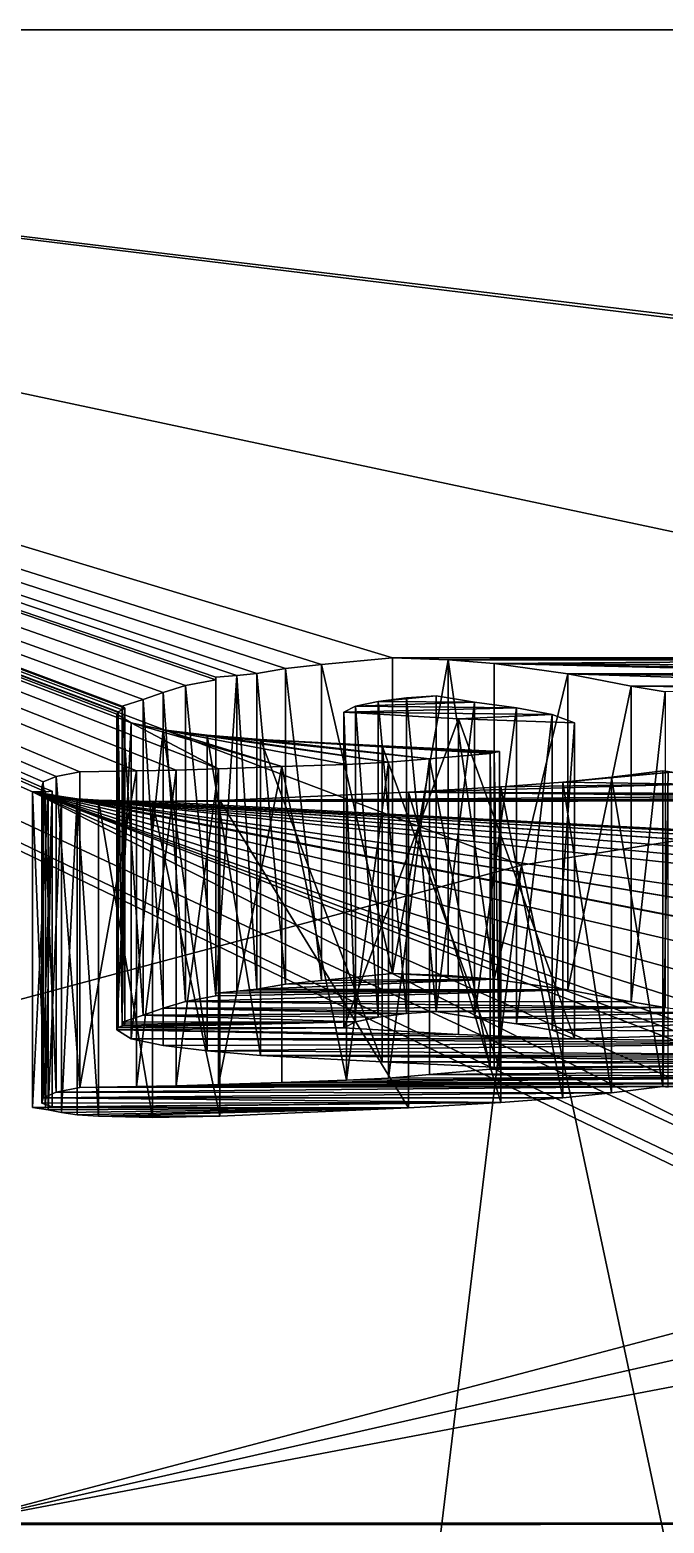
# Model space of a CAD drawing. Extents: x -48.5 to 48.5, y -27 to 68.5.
# Drawn here: x -11.81 to -8.78, y 61.36 to 68.5 of the extents above; entities that cross this region are included whole.
import ezdxf

# ---------------------------------------------------------------- set-up
doc = ezdxf.new("R2010")
doc.units = 0
doc.header["$MEASUREMENT"] = 0
doc.layers.add('STL2DXF', color=7, linetype='Continuous')

msp = doc.modelspace()

# ---------------------------------------------------------------- linework, layer by layer
at = {"layer": 'STL2DXF'}
for points in [[(-12.1624, 61.3585, 23.8088), (-20.0012, 68.5, 75), (-7.6609, 62.5511, 32.5076)], [(-7.6609, 62.5511, 32.5076), (-20.0012, 68.5, 75), (-7.7631, 62.6587, 33.2766)], [(-7.7631, 62.6587, 33.2766), (-20.0012, 68.5, 75), (-7.6609, 62.7664, 34.0455)], [(-7.6609, 62.7664, 34.0455), (-20.0012, 68.5, 75), (-11.7969, 64.8557, 48.7887)], [(-11.7969, 64.8557, 48.7887), (-20.0012, 68.5, 75), (-11.7338, 64.8557, 48.7887)], [(-11.7338, 64.8557, 48.7887), (-20.0012, 68.5, 75), (-11.7527, 64.8775, 48.9448)], [(-11.7527, 64.8775, 48.9448), (-20.0012, 68.5, 75), (-11.7464, 64.9029, 49.1259)], [(-11.7464, 64.9029, 49.1259), (-20.0012, 68.5, 75), (-11.6834, 64.9291, 49.3132)], [(-11.6834, 64.9291, 49.3132), (-20.0012, 68.5, 75), (-11.5699, 64.9518, 49.4756)], [(-11.5699, 64.9518, 49.4756), (-20.0012, 68.5, 75), (-11.2988, 64.9562, 49.5068)], [(-11.2988, 64.9562, 49.5068), (-20.0012, 68.5, 75), (-11.1096, 64.9597, 49.5318)], [(-11.1096, 64.9597, 49.5318), (-20.0012, 68.5, 75), (-10.9078, 64.9658, 49.5755)], [(-10.9078, 64.9658, 49.5755), (-20.0012, 68.5, 75), (-11.3256, 65.1852, 51.1428)], [(-11.3256, 65.1852, 51.1428), (-20.0012, 68.5, 75), (-11.3933, 65.2272, 51.4425)], [(-11.3933, 65.2272, 51.4425), (-20.0012, 68.5, 75), (-11.387, 65.2386, 51.5237)], [(-11.387, 65.2386, 51.5237), (-20.0012, 68.5, 75), (-11.3681, 65.2473, 51.5861)], [(-11.3681, 65.2473, 51.5861), (-20.0012, 68.5, 75), (-11.3555, 65.2552, 51.6423)], [(-11.3555, 65.2552, 51.6423), (-20.0012, 68.5, 75), (-11.3681, 65.2648, 51.711)], [(-11.3681, 65.2648, 51.711), (-20.0012, 68.5, 75), (-11.2672, 65.2971, 51.9421)], [(-11.2672, 65.2971, 51.9421), (-20.0012, 68.5, 75), (-11.1727, 65.3312, 52.1856)], [(-11.1727, 65.3312, 52.1856), (-20.0012, 68.5, 75), (-11.0655, 65.3636, 52.4166)], [(-11.0655, 65.3636, 52.4166), (-20.0012, 68.5, 75), (-10.9205, 65.3907, 52.6102)], [(-10.9205, 65.3907, 52.6102), (-20.0012, 68.5, 75), (-10.9205, 65.4038, 52.7039)], [(-10.9205, 65.4038, 52.7039), (-20.0012, 68.5, 75), (-10.8196, 65.4125, 52.7663)], [(-10.8196, 65.4125, 52.7663), (-20.0012, 68.5, 75), (-10.725, 65.4221, 52.835)], [(-10.725, 65.4221, 52.835), (-20.0012, 68.5, 75), (-10.5879, 65.4453, 53.0005)], [(-10.5879, 65.4453, 53.0005), (-20.0012, 68.5, 75), (-10.416, 65.4641, 53.1347)], [(-10.416, 65.4641, 53.1347), (-20.0012, 68.5, 75), (-10.0756, 65.4965, 53.3657)], [(-10.0756, 65.4965, 53.3657), (-20.0012, 68.5, 75), (4.5083, 65.4991, 53.3845)], [(4.5083, 65.4991, 53.3845), (-20.0012, 68.5, 75), (4.7101, 65.5078, 53.4469)], [(20.0012, 68.5, 75), (4.7101, 65.5078, 53.4469), (-20.0012, 68.5, 75)], [(-20.0012, 68.5, 75), (-14.0603, 63.2731, 75), (-9.46, 64.5057, 75)], [(-20.0012, 68.5, 75), (-9.46, 64.5057, 75), (-4.756, 65.2507, 75)], [(-20.0012, 68.5, 75), (-4.756, 65.2507, 75), (20.0012, 68.5, 75)], [(-10.0756, 63.9862, 53.5772), (-10.416, 65.4641, 53.1347), (-10.0756, 65.4965, 53.3657)], [(4.5083, 65.4991, 53.3845), (-3.1273, 65.4956, 53.3595), (-10.0756, 65.4965, 53.3657)], [(-7.2824, 65.4877, 53.3033), (-9.8092, 65.4877, 53.3033), (-10.0756, 65.4965, 53.3657)], [(-7.2824, 65.4877, 53.3033), (-10.0756, 65.4965, 53.3657), (-3.1273, 65.4956, 53.3595)], [(-9.8092, 65.4877, 53.3033), (-10.0756, 63.9862, 53.5772), (-10.0756, 65.4965, 53.3657)], [(-10.725, 63.9119, 53.0464), (-10.8196, 65.4125, 52.7663), (-10.725, 65.4221, 52.835)], [(-10.5879, 63.935, 53.2119), (-10.725, 65.4221, 52.835), (-10.5879, 65.4453, 53.0005)], [(-10.725, 65.4221, 52.835), (-10.5879, 63.935, 53.2119), (-10.725, 63.9119, 53.0464)], [(-10.416, 63.9538, 53.3461), (-10.5879, 65.4453, 53.0005), (-10.416, 65.4641, 53.1347)], [(-10.5879, 65.4453, 53.0005), (-10.416, 63.9538, 53.3461), (-10.5879, 63.935, 53.2119)], [(-10.416, 65.4641, 53.1347), (-10.0756, 63.9862, 53.5772), (-10.416, 63.9538, 53.3461)], [(-10.0756, 63.9862, 53.5772), (-9.8092, 65.4877, 53.3033), (-9.8092, 63.9774, 53.5147)], [(-7.2824, 65.4877, 53.3033), (-9.5901, 65.4702, 53.1784), (-9.8092, 65.4877, 53.3033)], [(-9.8092, 65.4877, 53.3033), (-9.5901, 63.96, 53.3899), (-9.8092, 63.9774, 53.5147)], [(-9.5901, 63.96, 53.3899), (-9.8092, 65.4877, 53.3033), (-9.5901, 65.4702, 53.1784)], [(-7.4778, 65.4571, 53.0848), (-9.5901, 65.4702, 53.1784), (-7.2824, 65.4877, 53.3033)], [(-7.7426, 65.4256, 52.86), (-9.237, 65.4195, 52.8163), (-9.5901, 65.4702, 53.1784)], [(-7.7426, 65.4256, 52.86), (-9.5901, 65.4702, 53.1784), (-7.7426, 65.437, 52.9411)], [(-7.7426, 65.437, 52.9411), (-9.5901, 65.4702, 53.1784), (-7.4778, 65.4571, 53.0848)], [(-9.237, 65.4195, 52.8163), (-9.5901, 63.96, 53.3899), (-9.5901, 65.4702, 53.1784)], [(-7.7363, 65.4186, 52.81), (-9.237, 65.4195, 52.8163), (-7.7426, 65.4256, 52.86)], [(-11.0655, 63.8533, 52.6281), (-11.1727, 65.3312, 52.1856), (-11.0655, 65.3636, 52.4166)], [(-10.9205, 63.8804, 52.8216), (-11.0655, 65.3636, 52.4166), (-10.9205, 65.3907, 52.6102)], [(-11.0655, 65.3636, 52.4166), (-10.9205, 63.8804, 52.8216), (-11.0655, 63.8533, 52.6281)], [(-10.8196, 65.4125, 52.7663), (-10.9205, 63.8935, 52.9153), (-10.9205, 65.4038, 52.7039)], [(-10.9205, 63.8935, 52.9153), (-10.8196, 65.4125, 52.7663), (-10.8196, 63.9023, 52.9777)], [(-10.9205, 63.8935, 52.9153), (-10.9205, 65.3907, 52.6102), (-10.9205, 65.4038, 52.7039)], [(-10.9205, 65.3907, 52.6102), (-10.9205, 63.8935, 52.9153), (-10.9205, 63.8804, 52.8216)], [(-10.8196, 65.4125, 52.7663), (-10.725, 63.9119, 53.0464), (-10.8196, 63.9023, 52.9777)], [(-9.5901, 63.96, 53.3899), (-9.237, 65.4195, 52.8163), (-9.237, 63.9092, 53.0277)], [(-7.5094, 65.3644, 52.4229), (-8.9343, 65.3618, 52.4041), (-9.237, 65.4195, 52.8163)], [(-7.5094, 65.3644, 52.4229), (-9.237, 65.4195, 52.8163), (-7.7426, 65.4012, 52.6851)], [(-7.7426, 65.4012, 52.6851), (-9.237, 65.4195, 52.8163), (-7.73, 65.4117, 52.7601)], [(-7.73, 65.4117, 52.7601), (-9.237, 65.4195, 52.8163), (-7.7363, 65.4186, 52.81)], [(-8.9343, 65.3618, 52.4041), (-9.237, 63.9092, 53.0277), (-9.237, 65.4195, 52.8163)], [(-9.237, 63.9092, 53.0277), (-8.9343, 65.3618, 52.4041), (-8.9343, 63.8516, 52.6156)], [(-7.2382, 65.3443, 52.2792), (-8.9343, 65.3618, 52.4041), (-7.5094, 65.3644, 52.4229)], [(-7.2382, 65.3443, 52.2792), (-8.772, 65.3343, 52.2074), (-8.9343, 65.3618, 52.4041)], [(-8.772, 65.3343, 52.2074), (-8.9343, 63.8516, 52.6156), (-8.9343, 65.3618, 52.4041)], [(-11.2672, 63.7869, 52.1535), (-11.3681, 65.2648, 51.711), (-11.2672, 65.2971, 51.9421)], [(-11.1727, 63.821, 52.397), (-11.2672, 65.2971, 51.9421), (-11.1727, 65.3312, 52.1856)], [(-11.2672, 65.2971, 51.9421), (-11.1727, 63.821, 52.397), (-11.2672, 63.7869, 52.1535)], [(-11.1727, 65.3312, 52.1856), (-11.0655, 63.8533, 52.6281), (-11.1727, 63.821, 52.397)], [(-10.2521, 65.2659, 51.7188), (-10.1449, 63.7781, 52.0911), (-10.1449, 65.2884, 51.8796)], [(-9.6846, 65.2849, 51.8546), (-10.2521, 65.2659, 51.7188), (-10.1449, 65.2884, 51.8796)], [(-9.4829, 65.2569, 51.6548), (-10.2521, 65.2659, 51.7188), (-9.6846, 65.2849, 51.8546)], [(-9.6846, 65.2849, 51.8546), (-10.1449, 65.2884, 51.8796), (-9.8675, 65.3155, 52.0732)], [(-9.8675, 65.3155, 52.0732), (-10.1449, 65.2884, 51.8796), (-10.0094, 65.3052, 51.9998)], [(-10.1449, 65.2884, 51.8796), (-10.0094, 63.7949, 52.2113), (-10.0094, 65.3052, 51.9998)], [(-10.0094, 63.7949, 52.2113), (-10.1449, 65.2884, 51.8796), (-10.1449, 63.7781, 52.0911)], [(-10.0094, 65.3052, 51.9998), (-9.8675, 63.8052, 52.2846), (-9.8675, 65.3155, 52.0732)], [(-9.8675, 63.8052, 52.2846), (-10.0094, 65.3052, 51.9998), (-10.0094, 63.7949, 52.2113)], [(-9.8675, 63.8052, 52.2846), (-9.6846, 65.2849, 51.8546), (-9.8675, 65.3155, 52.0732)], [(-9.6846, 65.2849, 51.8546), (-9.8675, 63.8052, 52.2846), (-9.6846, 63.7746, 52.0661)], [(-9.6846, 63.7746, 52.0661), (-9.4829, 65.2569, 51.6548), (-9.6846, 65.2849, 51.8546)], [(-8.9343, 63.8516, 52.6156), (-8.772, 65.3343, 52.2074), (-8.772, 63.824, 52.4189)], [(-11.387, 63.7283, 51.7351), (-11.3933, 65.2272, 51.4425), (-11.387, 65.2386, 51.5237)], [(-11.3933, 63.7169, 51.654), (-11.3256, 65.1852, 51.1428), (-11.3933, 65.2272, 51.4425)], [(-11.3933, 65.2272, 51.4425), (-11.387, 63.7283, 51.7351), (-11.3933, 63.7169, 51.654)], [(-11.3681, 63.737, 51.7976), (-11.387, 65.2386, 51.5237), (-11.3681, 65.2473, 51.5861)], [(-11.387, 65.2386, 51.5237), (-11.3681, 63.737, 51.7976), (-11.387, 63.7283, 51.7351)], [(-11.3681, 65.2648, 51.711), (-11.2672, 63.7869, 52.1535), (-11.3681, 63.7545, 51.9225)], [(-11.3681, 63.7545, 51.9225), (-11.3555, 65.2552, 51.6423), (-11.3681, 65.2648, 51.711)], [(-11.3555, 65.2552, 51.6423), (-11.3681, 63.7545, 51.9225), (-11.3555, 63.7449, 51.8538)], [(-11.3555, 63.7449, 51.8538), (-11.3681, 65.2473, 51.5861), (-11.3555, 65.2552, 51.6423)], [(-11.3681, 65.2473, 51.5861), (-11.3555, 63.7449, 51.8538), (-11.3681, 63.737, 51.7976)], [(-10.3089, 65.2368, 51.5112), (-10.2521, 63.7556, 51.9303), (-10.2521, 65.2659, 51.7188)], [(-9.4829, 65.2569, 51.6548), (-10.3089, 65.2368, 51.5112), (-10.2521, 65.2659, 51.7188)], [(-9.3126, 65.2254, 51.43), (-10.3089, 65.2368, 51.5112), (-9.4829, 65.2569, 51.6548)], [(-9.7603, 65.2053, 51.2864), (-10.3089, 63.7265, 51.7226), (-10.3089, 65.2368, 51.5112)], [(-10.2521, 63.7556, 51.9303), (-10.3089, 65.2368, 51.5112), (-10.3089, 63.7265, 51.7226)], [(-9.3126, 65.2254, 51.43), (-9.7603, 65.2053, 51.2864), (-10.3089, 65.2368, 51.5112)], [(-10.1449, 63.7781, 52.0911), (-10.2521, 65.2659, 51.7188), (-10.2521, 63.7556, 51.9303)], [(-9.7603, 65.2053, 51.2864), (-9.3126, 65.2254, 51.43), (-9.2054, 65.1852, 51.1428)], [(-9.4829, 65.2569, 51.6548), (-9.6846, 63.7746, 52.0661), (-9.4829, 63.7466, 51.8663)], [(-9.4829, 63.7466, 51.8663), (-9.3126, 65.2254, 51.43), (-9.4829, 65.2569, 51.6548)], [(-9.3126, 65.2254, 51.43), (-9.4829, 63.7466, 51.8663), (-9.3126, 63.7152, 51.6415)], [(-7.2769, 54.2352), (-4.756, 65.2507, 75), (-9.46, 64.5057, 75)], [(-9.3126, 63.7152, 51.6415), (-9.2054, 65.1852, 51.1428), (-9.3126, 65.2254, 51.43)], [(-11.3256, 65.1852, 51.1428), (-11.3933, 63.7169, 51.654), (-11.3256, 63.675, 51.3542)], [(-10.9078, 64.9658, 49.5755), (-11.3256, 65.1852, 51.1428), (-10.6052, 64.9763, 49.6504)], [(-10.6052, 64.9763, 49.6504), (-11.3256, 65.1852, 51.1428), (-11.1727, 65.152, 50.9055)], [(-11.3256, 63.675, 51.3542), (-11.1727, 65.152, 50.9055), (-11.3256, 65.1852, 51.1428)], [(-11.1727, 65.152, 50.9055), (-11.3256, 63.675, 51.3542), (-11.1727, 63.6417, 51.1169)], [(-10.9614, 63.6162, 50.9343), (-11.1727, 65.152, 50.9055), (-11.1727, 63.6417, 51.1169)], [(-11.1727, 65.152, 50.9055), (-10.9614, 63.6162, 50.9343), (-10.9614, 65.1264, 50.7229)], [(-10.6052, 64.9763, 49.6504), (-11.1727, 65.152, 50.9055), (-10.2962, 64.9868, 49.7253)], [(-10.2962, 64.9868, 49.7253), (-11.1727, 65.152, 50.9055), (-10.0945, 64.9973, 49.8003)], [(-10.0945, 64.9973, 49.8003), (-11.1727, 65.152, 50.9055), (-10.9614, 65.1264, 50.7229)], [(-10.3089, 63.7265, 51.7226), (-9.7603, 65.2053, 51.2864), (-9.7603, 63.6951, 51.4978)], [(-9.7603, 65.2053, 51.2864), (-9.2054, 63.675, 51.3542), (-9.7603, 63.6951, 51.4978)], [(-9.2054, 63.675, 51.3542), (-9.7603, 65.2053, 51.2864), (-9.2054, 65.1852, 51.1428)], [(-9.2054, 65.1852, 51.1428), (-9.3126, 63.7152, 51.6415), (-9.2054, 63.675, 51.3542)], [(-10.0945, 64.9973, 49.8003), (-10.9614, 65.1264, 50.7229), (-9.899, 65.0139, 49.9189)], [(-9.899, 65.0139, 49.9189), (-10.9614, 65.1264, 50.7229), (-10.7061, 65.1057, 50.5746)], [(-10.7061, 63.5954, 50.786), (-10.9614, 65.1264, 50.7229), (-10.9614, 63.6162, 50.9343)], [(-10.9614, 65.1264, 50.7229), (-10.7061, 63.5954, 50.786), (-10.7061, 65.1057, 50.5746)], [(-10.126, 63.5648, 50.5674), (-10.7061, 65.1057, 50.5746), (-10.7061, 63.5954, 50.786)], [(-10.7061, 65.1057, 50.5746), (-10.126, 63.5648, 50.5674), (-10.126, 65.0751, 50.356)], [(-9.899, 65.0139, 49.9189), (-10.7061, 65.1057, 50.5746), (-9.609, 65.0392, 50.1)], [(-9.609, 65.0392, 50.1), (-10.7061, 65.1057, 50.5746), (-9.5901, 65.0445, 50.1375)], [(-9.5901, 65.0445, 50.1375), (-10.7061, 65.1057, 50.5746), (-10.126, 65.0751, 50.356)], [(-9.5648, 63.5377, 50.3739), (-10.126, 65.0751, 50.356), (-10.126, 63.5648, 50.5674)], [(-10.126, 65.0751, 50.356), (-9.5648, 63.5377, 50.3739), (-9.5648, 65.048, 50.1624)], [(-9.5901, 65.0445, 50.1375), (-10.126, 65.0751, 50.356), (-9.5648, 65.048, 50.1624)], [(-10.0945, 64.9973, 49.8003), (-10.2962, 63.4765, 49.9368), (-10.2962, 64.9868, 49.7253)], [(-10.2962, 63.4765, 49.9368), (-10.0945, 64.9973, 49.8003), (-10.0945, 63.487, 50.0117)], [(-9.899, 65.0139, 49.9189), (-10.0945, 63.487, 50.0117), (-10.0945, 64.9973, 49.8003)], [(-10.0945, 63.487, 50.0117), (-9.899, 65.0139, 49.9189), (-9.899, 63.5036, 50.1304)], [(-9.609, 63.529, 50.3114), (-9.899, 65.0139, 49.9189), (-9.609, 65.0392, 50.1)], [(-9.899, 65.0139, 49.9189), (-9.609, 63.529, 50.3114), (-9.899, 63.5036, 50.1304)], [(-9.5901, 63.5342, 50.3489), (-9.609, 65.0392, 50.1), (-9.5901, 65.0445, 50.1375)], [(-9.609, 65.0392, 50.1), (-9.5901, 63.5342, 50.3489), (-9.609, 63.529, 50.3114)], [(-9.5648, 63.5377, 50.3739), (-9.5901, 65.0445, 50.1375), (-9.5648, 65.048, 50.1624)], [(-9.5901, 65.0445, 50.1375), (-9.5648, 63.5377, 50.3739), (-9.5901, 63.5342, 50.3489)], [(-11.6834, 63.4188, 49.5247), (-11.7464, 64.9029, 49.1259), (-11.6834, 64.9291, 49.3132)], [(-11.5699, 63.4416, 49.687), (-11.6834, 64.9291, 49.3132), (-11.5699, 64.9518, 49.4756)], [(-11.6834, 64.9291, 49.3132), (-11.5699, 63.4416, 49.687), (-11.6834, 63.4188, 49.5247)], [(-11.2988, 64.9562, 49.5068), (-11.5699, 63.4416, 49.687), (-11.5699, 64.9518, 49.4756)], [(-11.5699, 63.4416, 49.687), (-11.2988, 64.9562, 49.5068), (-11.2988, 63.4459, 49.7182)], [(-11.1096, 64.9597, 49.5318), (-11.2988, 63.4459, 49.7182), (-11.2988, 64.9562, 49.5068)], [(-11.2988, 63.4459, 49.7182), (-11.1096, 64.9597, 49.5318), (-11.1096, 63.4494, 49.7432)], [(-10.9078, 64.9658, 49.5755), (-11.1096, 63.4494, 49.7432), (-11.1096, 64.9597, 49.5318)], [(-11.1096, 63.4494, 49.7432), (-10.9078, 64.9658, 49.5755), (-10.9078, 63.4555, 49.7869)], [(-10.6052, 64.9763, 49.6504), (-10.9078, 63.4555, 49.7869), (-10.9078, 64.9658, 49.5755)], [(-10.9078, 63.4555, 49.7869), (-10.6052, 64.9763, 49.6504), (-10.6052, 63.466, 49.8618)], [(-10.2962, 63.4765, 49.9368), (-10.6052, 64.9763, 49.6504), (-10.2962, 64.9868, 49.7253)], [(-10.6052, 64.9763, 49.6504), (-10.2962, 63.4765, 49.9368), (-10.6052, 63.466, 49.8618)], [(-8.638, 64.8924, 49.051), (-9.2622, 64.902, 49.1196), (-8.7389, 64.9492, 49.4568)], [(-8.7389, 64.9492, 49.4568), (-9.2622, 64.902, 49.1196), (-9.0289, 64.9256, 49.2882)], [(-9.2622, 64.902, 49.1196), (-9.0289, 63.4153, 49.4997), (-9.0289, 64.9256, 49.2882)], [(-9.0289, 64.9256, 49.2882), (-8.783, 63.4459, 49.7182), (-8.783, 64.9562, 49.5068)], [(-8.7389, 64.9492, 49.4568), (-9.0289, 64.9256, 49.2882), (-8.783, 64.9562, 49.5068)], [(-8.783, 63.4459, 49.7182), (-9.0289, 64.9256, 49.2882), (-9.0289, 63.4153, 49.4997)], [(-8.783, 63.4459, 49.7182), (-8.7578, 64.9527, 49.4818), (-8.783, 64.9562, 49.5068)], [(-8.7389, 64.9492, 49.4568), (-8.783, 64.9562, 49.5068), (-8.7578, 64.9527, 49.4818)], [(-8.7578, 64.9527, 49.4818), (-8.783, 63.4459, 49.7182), (-8.7578, 63.4424, 49.6933)], [(-11.7969, 63.3454, 49.0001), (-11.7212, 64.8452, 48.7138), (-11.7969, 64.8557, 48.7887)], [(-11.7969, 64.8557, 48.7887), (-11.7338, 63.3454, 49.0001), (-11.7969, 63.3454, 49.0001)], [(-11.7338, 63.3454, 49.0001), (-11.7969, 64.8557, 48.7887), (-11.7338, 64.8557, 48.7887)], [(-7.6609, 62.7664, 34.0455), (-11.7969, 64.8557, 48.7887), (-7.3612, 62.8667, 34.7621)], [(-7.3612, 62.8667, 34.7621), (-11.7969, 64.8557, 48.7887), (-6.8845, 62.9528, 35.3774)], [(-6.8845, 62.9528, 35.3774), (-11.7969, 64.8557, 48.7887), (-7.6609, 63.3136, 37.9545)], [(-7.6609, 63.3136, 37.9545), (-11.7969, 64.8557, 48.7887), (-7.7631, 63.4213, 38.7234)], [(-7.7631, 63.4213, 38.7234), (-11.7969, 64.8557, 48.7887), (-7.6609, 63.5289, 39.4924)], [(-7.6609, 63.5289, 39.4924), (-11.7969, 64.8557, 48.7887), (-7.3612, 63.6293, 40.209)], [(-7.3612, 63.6293, 40.209), (-11.7969, 64.8557, 48.7887), (-6.8845, 63.7154, 40.8243)], [(-6.8845, 63.7154, 40.8243), (-11.7969, 64.8557, 48.7887), (-6.2631, 63.7815, 41.2964)], [(-6.2631, 63.7815, 41.2964), (-11.7969, 64.8557, 48.7887), (-11.6582, 64.8329, 48.6263)], [(-11.6582, 64.8329, 48.6263), (-11.7969, 64.8557, 48.7887), (-11.7212, 64.8452, 48.7138)], [(-11.7464, 63.3926, 49.3373), (-11.7527, 64.8775, 48.9448), (-11.7464, 64.9029, 49.1259)], [(-11.7338, 64.8557, 48.7887), (-11.7527, 64.8775, 48.9448), (-11.7023, 64.8592, 48.8137)], [(-11.7527, 63.3672, 49.1562), (-11.7023, 64.8592, 48.8137), (-11.7527, 64.8775, 48.9448)], [(-11.7527, 64.8775, 48.9448), (-11.7464, 63.3926, 49.3373), (-11.7527, 63.3672, 49.1562)], [(-11.7023, 64.8592, 48.8137), (-11.7527, 63.3672, 49.1562), (-11.7023, 63.3489, 49.0251)], [(-11.7464, 64.9029, 49.1259), (-11.6834, 63.4188, 49.5247), (-11.7464, 63.3926, 49.3373)], [(-11.7023, 64.8592, 48.8137), (-11.7338, 63.3454, 49.0001), (-11.7338, 64.8557, 48.7887)], [(-11.7338, 63.3454, 49.0001), (-11.7023, 64.8592, 48.8137), (-11.7023, 63.3489, 49.0251)], [(-10.9015, 64.8146, 48.4952), (-9.9999, 63.3445, 48.9939), (-9.9999, 64.8548, 48.7825)], [(-8.2281, 64.8356, 48.6451), (-10.9015, 64.8146, 48.4952), (-9.9999, 64.8548, 48.7825)], [(-8.4488, 64.8478, 48.7325), (-9.9999, 64.8548, 48.7825), (-8.638, 64.8924, 49.051)], [(-8.638, 64.8924, 49.051), (-9.9999, 64.8548, 48.7825), (-9.5585, 64.8801, 48.9635)], [(-9.9999, 64.8548, 48.7825), (-9.5585, 63.3699, 49.175), (-9.5585, 64.8801, 48.9635)], [(-9.5585, 63.3699, 49.175), (-9.9999, 64.8548, 48.7825), (-9.9999, 63.3445, 48.9939)], [(-8.2281, 64.8356, 48.6451), (-9.9999, 64.8548, 48.7825), (-8.3101, 64.8452, 48.7138)], [(-8.3101, 64.8452, 48.7138), (-9.9999, 64.8548, 48.7825), (-8.4488, 64.8478, 48.7325)], [(-9.5585, 64.8801, 48.9635), (-9.2622, 63.3917, 49.3311), (-9.2622, 64.902, 49.1196)], [(-8.638, 64.8924, 49.051), (-9.5585, 64.8801, 48.9635), (-9.2622, 64.902, 49.1196)], [(-9.2622, 63.3917, 49.3311), (-9.5585, 64.8801, 48.9635), (-9.5585, 63.3699, 49.175)], [(-9.0289, 63.4153, 49.4997), (-9.2622, 64.902, 49.1196), (-9.2622, 63.3917, 49.3311)], [(-11.7212, 64.8452, 48.7138), (-11.7969, 63.3454, 49.0001), (-11.7212, 63.3349, 48.9252)], [(-11.7212, 63.3349, 48.9252), (-11.6582, 64.8329, 48.6263), (-11.7212, 64.8452, 48.7138)], [(-11.6582, 64.8329, 48.6263), (-11.7212, 63.3349, 48.9252), (-11.6582, 63.3227, 48.8378)], [(-11.6582, 63.3227, 48.8378), (-11.5825, 64.8216, 48.5452), (-11.6582, 64.8329, 48.6263)], [(-6.2631, 63.7815, 41.2964), (-11.6582, 64.8329, 48.6263), (-5.5396, 63.8231, 41.5932)], [(-5.5396, 63.8231, 41.5932), (-11.6582, 64.8329, 48.6263), (-11.5825, 64.8216, 48.5452)], [(-11.5825, 64.8216, 48.5452), (-11.6582, 63.3227, 48.8378), (-11.5825, 63.3113, 48.7566)], [(-11.4816, 63.3052, 48.7129), (-11.5825, 64.8216, 48.5452), (-11.5825, 63.3113, 48.7566)], [(-11.5825, 64.8216, 48.5452), (-11.4816, 63.3052, 48.7129), (-11.4816, 64.8154, 48.5015)], [(-5.5396, 63.8231, 41.5932), (-11.5825, 64.8216, 48.5452), (-4.7631, 63.8372, 41.6945)], [(-4.7631, 63.8372, 41.6945), (-11.5825, 64.8216, 48.5452), (-2.9339, 63.8894, 42.067)], [(-2.9339, 63.8894, 42.067), (-11.5825, 64.8216, 48.5452), (-2.6719, 63.9917, 42.7979)], [(-2.6719, 63.9917, 42.7979), (-11.5825, 64.8216, 48.5452), (-2.2278, 64.0811, 43.4367)], [(-2.2278, 64.0811, 43.4367), (-11.5825, 64.8216, 48.5452), (-1.6318, 64.1516, 43.9399)], [(-1.6318, 64.1516, 43.9399), (-11.5825, 64.8216, 48.5452), (-11.4816, 64.8154, 48.5015)], [(-1.6318, 64.1516, 43.9399), (-11.4816, 64.8154, 48.5015), (-0.9247, 64.1983, 44.2733)], [(-0.9247, 64.1983, 44.2733), (-11.4816, 64.8154, 48.5015), (-0.1545, 64.218, 44.414)], [(-0.1545, 64.218, 44.414), (-11.4816, 64.8154, 48.5015), (-11.2231, 64.8091, 48.4562)], [(-11.2231, 63.2988, 48.6676), (-11.4816, 64.8154, 48.5015), (-11.4816, 63.3052, 48.7129)], [(-11.4816, 64.8154, 48.5015), (-11.2231, 63.2988, 48.6676), (-11.2231, 64.8091, 48.4562)], [(11.1476, 64.8268, 48.5826), (-0.1545, 64.218, 44.414), (-11.2231, 64.8091, 48.4562)], [(11.1476, 64.8268, 48.5826), (-11.2231, 64.8091, 48.4562), (-10.9015, 64.8146, 48.4952)], [(-11.2231, 64.8091, 48.4562), (-10.9015, 63.3043, 48.7067), (-10.9015, 64.8146, 48.4952)], [(-10.9015, 63.3043, 48.7067), (-11.2231, 64.8091, 48.4562), (-11.2231, 63.2988, 48.6676)], [(-4.7414, 64.8338, 48.6326), (-10.9015, 64.8146, 48.4952), (-8.2281, 64.8356, 48.6451)], [(-10.9015, 64.8146, 48.4952), (-4.7414, 64.8338, 48.6326), (11.1476, 64.8268, 48.5826)], [(-9.9999, 63.3445, 48.9939), (-10.9015, 64.8146, 48.4952), (-10.9015, 63.3043, 48.7067)], [(-10.8156, 53.287), (-9.46, 64.5057, 75), (-14.0603, 63.2731, 75)], [(-9.46, 64.5057, 75), (-10.8156, 53.287), (-7.2769, 54.2352)], [(-9.237, 63.9092, 53.0277), (-10.725, 63.9119, 53.0464), (-9.5901, 63.96, 53.3899)], [(-9.5901, 63.96, 53.3899), (-10.725, 63.9119, 53.0464), (-10.5879, 63.935, 53.2119)], [(-9.5901, 63.96, 53.3899), (-10.5879, 63.935, 53.2119), (-10.416, 63.9538, 53.3461)], [(-9.5901, 63.96, 53.3899), (-10.416, 63.9538, 53.3461), (-10.0756, 63.9862, 53.5772)], [(-9.5901, 63.96, 53.3899), (-10.0756, 63.9862, 53.5772), (-9.8092, 63.9774, 53.5147)], [(-8.772, 63.824, 52.4189), (-11.1727, 63.821, 52.397), (-11.0655, 63.8533, 52.6281)], [(-8.9343, 63.8516, 52.6156), (-11.0655, 63.8533, 52.6281), (-9.237, 63.9092, 53.0277)], [(-9.237, 63.9092, 53.0277), (-11.0655, 63.8533, 52.6281), (-10.9205, 63.8804, 52.8216)], [(-8.772, 63.824, 52.4189), (-11.0655, 63.8533, 52.6281), (-8.9343, 63.8516, 52.6156)], [(-9.237, 63.9092, 53.0277), (-10.9205, 63.8804, 52.8216), (-10.9205, 63.8935, 52.9153)], [(-9.237, 63.9092, 53.0277), (-10.9205, 63.8935, 52.9153), (-10.8196, 63.9023, 52.9777)], [(-9.237, 63.9092, 53.0277), (-10.8196, 63.9023, 52.9777), (-10.725, 63.9119, 53.0464)], [(-10.2521, 63.7556, 51.9303), (-11.3681, 63.7545, 51.9225), (-11.2672, 63.7869, 52.1535)], [(-10.0094, 63.7949, 52.2113), (-11.2672, 63.7869, 52.1535), (-11.1727, 63.821, 52.397)], [(-10.1449, 63.7781, 52.0911), (-11.2672, 63.7869, 52.1535), (-10.0094, 63.7949, 52.2113)], [(-10.2521, 63.7556, 51.9303), (-11.2672, 63.7869, 52.1535), (-10.1449, 63.7781, 52.0911)], [(-8.772, 63.824, 52.4189), (-9.8675, 63.8052, 52.2846), (-11.1727, 63.821, 52.397)], [(-10.0094, 63.7949, 52.2113), (-11.1727, 63.821, 52.397), (-9.8675, 63.8052, 52.2846)], [(-8.5875, 63.8008, 52.2534), (-9.8675, 63.8052, 52.2846), (-8.772, 63.824, 52.4189)], [(-9.8675, 63.8052, 52.2846), (-8.5875, 63.8008, 52.2534), (-9.6846, 63.7746, 52.0661)], [(-8.1462, 63.765, 51.9974), (-9.6846, 63.7746, 52.0661), (-8.5875, 63.8008, 52.2534)], [(-10.3089, 63.7265, 51.7226), (-11.3933, 63.7169, 51.654), (-11.387, 63.7283, 51.7351)], [(-9.7603, 63.6951, 51.4978), (-11.3933, 63.7169, 51.654), (-10.3089, 63.7265, 51.7226)], [(-11.3933, 63.7169, 51.654), (-9.2054, 63.675, 51.3542), (-11.3256, 63.675, 51.3542)], [(-9.2054, 63.675, 51.3542), (-11.3933, 63.7169, 51.654), (-9.7603, 63.6951, 51.4978)], [(-10.3089, 63.7265, 51.7226), (-11.387, 63.7283, 51.7351), (-10.2521, 63.7556, 51.9303)], [(-10.2521, 63.7556, 51.9303), (-11.387, 63.7283, 51.7351), (-11.3681, 63.737, 51.7976)], [(-10.2521, 63.7556, 51.9303), (-11.3681, 63.737, 51.7976), (-11.3555, 63.7449, 51.8538)], [(-10.2521, 63.7556, 51.9303), (-11.3555, 63.7449, 51.8538), (-11.3681, 63.7545, 51.9225)], [(-8.1462, 63.765, 51.9974), (-9.4829, 63.7466, 51.8663), (-9.6846, 63.7746, 52.0661)], [(-8.1462, 63.765, 51.9974), (-9.3126, 63.7152, 51.6415), (-9.4829, 63.7466, 51.8663)], [(-8.0642, 63.7099, 51.604), (-9.3126, 63.7152, 51.6415), (-8.1462, 63.765, 51.9974)], [(-8.0642, 63.7099, 51.604), (-9.2054, 63.675, 51.3542), (-9.3126, 63.7152, 51.6415)], [(-7.9759, 63.6531, 51.1981), (-9.2054, 63.675, 51.3542), (-8.0642, 63.7099, 51.604)], [(-7.9759, 63.6531, 51.1981), (-11.1727, 63.6417, 51.1169), (-11.3256, 63.675, 51.3542)], [(-7.9759, 63.6531, 51.1981), (-11.3256, 63.675, 51.3542), (-9.2054, 63.675, 51.3542)], [(-7.9759, 63.6531, 51.1981), (-10.9614, 63.6162, 50.9343), (-11.1727, 63.6417, 51.1169)], [(-7.8498, 63.5972, 50.7985), (-10.9614, 63.6162, 50.9343), (-7.9759, 63.6531, 51.1981)], [(-7.8498, 63.5972, 50.7985), (-10.7061, 63.5954, 50.786), (-10.9614, 63.6162, 50.9343)], [(-7.8561, 63.5832, 50.6986), (-10.7061, 63.5954, 50.786), (-7.8498, 63.5972, 50.7985)], [(-7.8498, 63.5674, 50.5862), (-10.126, 63.5648, 50.5674), (-10.7061, 63.5954, 50.786)], [(-7.8498, 63.5674, 50.5862), (-10.7061, 63.5954, 50.786), (-7.8561, 63.5832, 50.6986)], [(-7.8246, 63.5552, 50.4988), (-10.126, 63.5648, 50.5674), (-7.8498, 63.5674, 50.5862)], [(-7.7805, 63.5535, 50.4863), (-9.5648, 63.5377, 50.3739), (-10.126, 63.5648, 50.5674)], [(-7.7805, 63.5535, 50.4863), (-10.126, 63.5648, 50.5674), (-7.8246, 63.5552, 50.4988)], [(-7.6922, 63.4617, 49.8306), (-10.6052, 63.466, 49.8618), (-7.749, 63.4931, 50.0554)], [(-7.749, 63.4931, 50.0554), (-10.6052, 63.466, 49.8618), (-10.2962, 63.4765, 49.9368)], [(-7.749, 63.4931, 50.0554), (-10.2962, 63.4765, 49.9368), (-10.0945, 63.487, 50.0117)], [(-7.749, 63.4931, 50.0554), (-10.0945, 63.487, 50.0117), (-9.899, 63.5036, 50.1304)], [(-7.7994, 63.5229, 50.2677), (-9.899, 63.5036, 50.1304), (-9.609, 63.529, 50.3114)], [(-7.749, 63.4931, 50.0554), (-9.899, 63.5036, 50.1304), (-7.7994, 63.5229, 50.2677)], [(-7.7994, 63.5229, 50.2677), (-9.609, 63.529, 50.3114), (-7.7805, 63.5535, 50.4863)], [(-7.7805, 63.5535, 50.4863), (-9.609, 63.529, 50.3114), (-9.5901, 63.5342, 50.3489)], [(-7.7805, 63.5535, 50.4863), (-9.5901, 63.5342, 50.3489), (-9.5648, 63.5377, 50.3739)], [(-9.0289, 63.4153, 49.4997), (-11.6834, 63.4188, 49.5247), (-8.783, 63.4459, 49.7182)], [(-8.783, 63.4459, 49.7182), (-11.6834, 63.4188, 49.5247), (-11.5699, 63.4416, 49.687)], [(-8.783, 63.4459, 49.7182), (-11.5699, 63.4416, 49.687), (-11.2988, 63.4459, 49.7182)], [(-8.783, 63.4459, 49.7182), (-11.2988, 63.4459, 49.7182), (-11.1096, 63.4494, 49.7432)], [(-7.6922, 63.4617, 49.8306), (-8.783, 63.4459, 49.7182), (-11.1096, 63.4494, 49.7432)], [(-7.6922, 63.4617, 49.8306), (-11.1096, 63.4494, 49.7432), (-10.9078, 63.4555, 49.7869)], [(-7.6922, 63.4617, 49.8306), (-10.9078, 63.4555, 49.7869), (-10.6052, 63.466, 49.8618)], [(-7.6922, 63.4617, 49.8306), (-8.7578, 63.4424, 49.6933), (-8.783, 63.4459, 49.7182)], [(-9.5585, 63.3699, 49.175), (-11.7527, 63.3672, 49.1562), (-11.7464, 63.3926, 49.3373)], [(-9.5585, 63.3699, 49.175), (-11.7023, 63.3489, 49.0251), (-11.7527, 63.3672, 49.1562)], [(-9.0289, 63.4153, 49.4997), (-11.7464, 63.3926, 49.3373), (-11.6834, 63.4188, 49.5247)], [(-9.2622, 63.3917, 49.3311), (-11.7464, 63.3926, 49.3373), (-9.0289, 63.4153, 49.4997)], [(-9.5585, 63.3699, 49.175), (-11.7464, 63.3926, 49.3373), (-9.2622, 63.3917, 49.3311)], [(-9.9999, 63.3445, 48.9939), (-11.7338, 63.3454, 49.0001), (-9.5585, 63.3699, 49.175)], [(-9.5585, 63.3699, 49.175), (-11.7338, 63.3454, 49.0001), (-11.7023, 63.3489, 49.0251)], [(-9.9999, 63.3445, 48.9939), (-11.7212, 63.3349, 48.9252), (-11.7969, 63.3454, 49.0001)], [(-9.9999, 63.3445, 48.9939), (-11.7969, 63.3454, 49.0001), (-11.7338, 63.3454, 49.0001)], [(-9.9999, 63.3445, 48.9939), (-11.6582, 63.3227, 48.8378), (-11.7212, 63.3349, 48.9252)], [(-9.9999, 63.3445, 48.9939), (-11.5825, 63.3113, 48.7566), (-11.6582, 63.3227, 48.8378)], [(-9.9999, 63.3445, 48.9939), (-11.4816, 63.3052, 48.7129), (-11.5825, 63.3113, 48.7566)], [(-10.9015, 63.3043, 48.7067), (-11.4816, 63.3052, 48.7129), (-9.9999, 63.3445, 48.9939)], [(-11.4816, 63.3052, 48.7129), (-10.9015, 63.3043, 48.7067), (-11.2231, 63.2988, 48.6676)], [(-14.0603, 63.2731, 75), (-14.2358, 51.9741), (-10.8156, 53.287)], [(-12.1624, 61.3585, 23.8088), (-7.6609, 62.5511, 32.5076), (-7.3612, 62.4507, 31.791)], [(-12.1624, 61.3585, 23.8088), (-7.3612, 62.4507, 31.791), (-6.8845, 62.3646, 31.1757)], [(-12.1624, 61.3585, 23.8088), (-6.8845, 62.3646, 31.1757), (2.4215, 61.3611, 23.8275)], [(2.4215, 61.3611, 23.8275), (-5.2141, 61.3576, 23.8025), (-12.1624, 61.3585, 23.8088)], [(-9.3692, 61.3497, 23.7463), (-11.896, 61.3497, 23.7463), (-12.1624, 61.3585, 23.8088)], [(-9.3692, 61.3497, 23.7463), (-12.1624, 61.3585, 23.8088), (-5.2141, 61.3576, 23.8025)]]:
    msp.add_3dface(points, dxfattribs=at)

doc.saveas('drawing.dxf')
